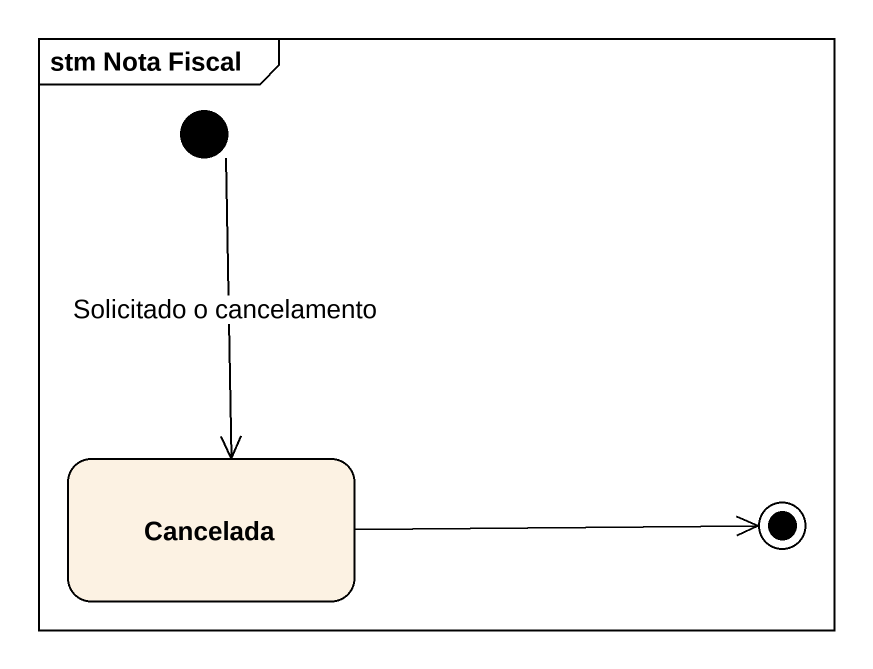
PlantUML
@startuml
mainframe stm Nota Fiscal
hide empty description
state Cancelada
[*] --> Cancelada : Solicitado o cancelamento
Cancelada -right-> [*]
@enduml
